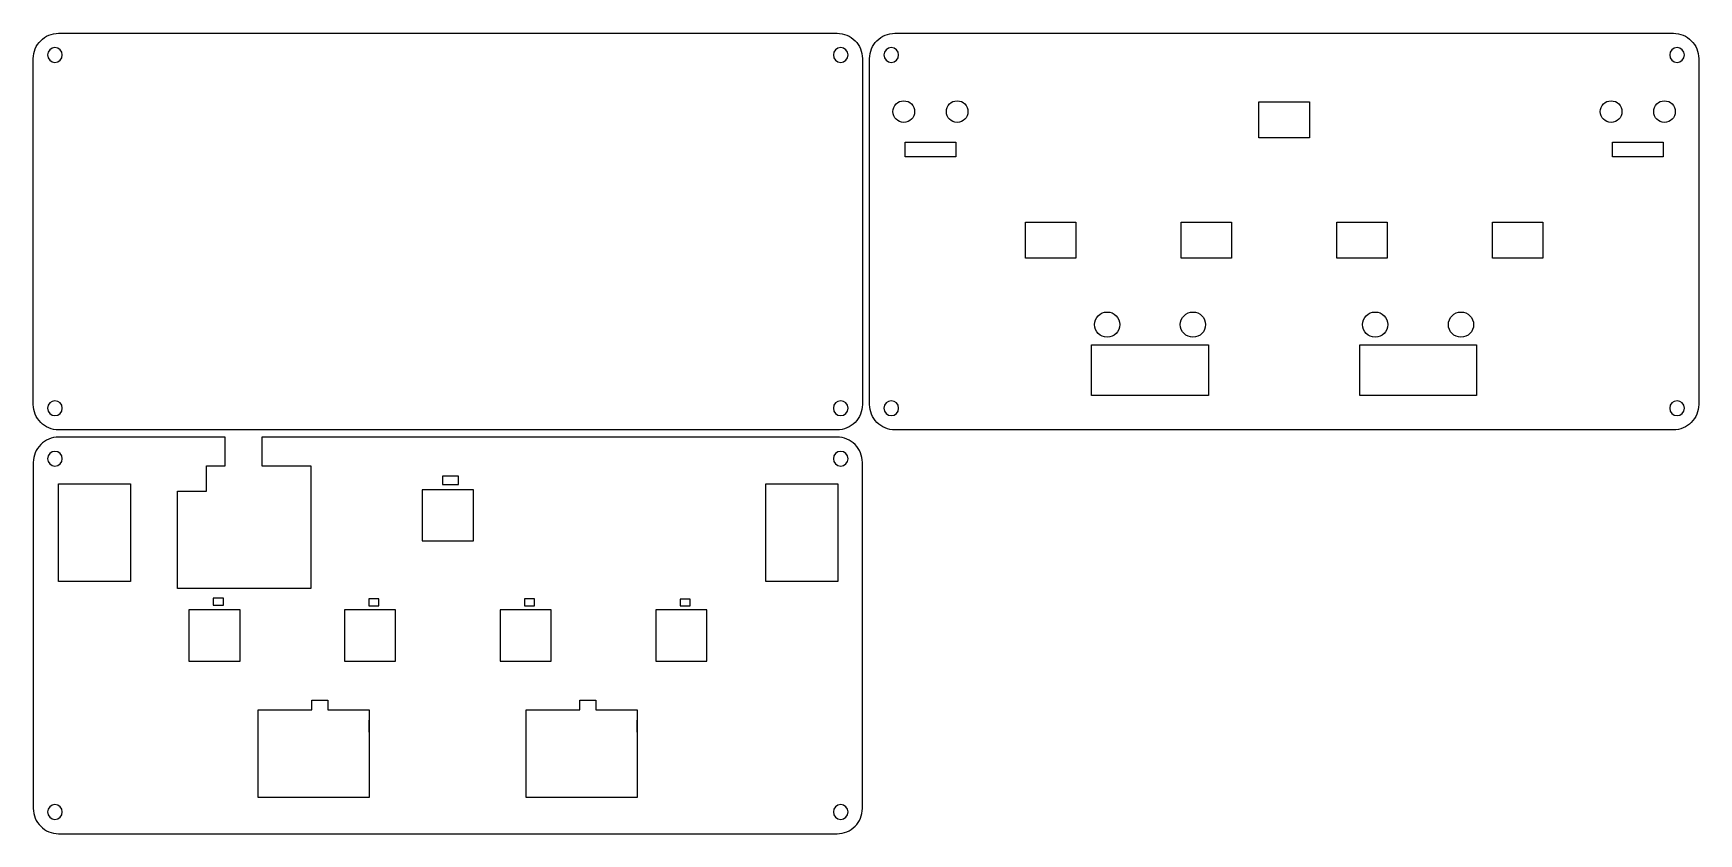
# Model space of a CAD drawing. Header units: millimetres. Extents: x 0 to 462, y -222 to 0.
import ezdxf

# ---------------------------------------------------------------- set-up
doc = ezdxf.new("R2010")
doc.units = ezdxf.units.MM
doc.layers.get('0').update_dxf_attribs({"linetype": 'CONTINUOUS'})

msp = doc.modelspace()

# ---------------------------------------------------------------- linework, layer by layer
for points in [[(7, 0), (223, 0, -0.414214), (230, -7), (230, -103, -0.414214), (223, -110), (7, -110, -0.414214), (0, -103), (0, -7, -0.414214)], [(239, 0), (455, 0, -0.414214), (462, -7), (462, -103, -0.414214), (455, -110), (239, -110, -0.414214), (232, -103), (232, -7, -0.414214)], [(3.95, -6, 1), (8.05, -6, 1)], [(221.95, -6, 1), (226.05, -6, 1)], [(235.95, -6, 1), (240.05, -6, 1)], [(453.95, -6, 1), (458.05, -6, 1)], [(3.95, -103.98, 1), (8.05, -103.98, 1)], [(221.95, -103.98, 1), (226.05, -103.98, 1)], [(235.95, -103.98, 1), (240.05, -103.98, 1)], [(453.95, -103.98, 1), (458.05, -103.98, 1)], [(63.4, -114.31), (63.4, -119.19), (63.4, -120), (77, -120), (77, -154), (40, -154), (40, -127), (48, -127), (48, -120), (53.18, -120), (53.18, -112), (7, -112, 0.414214), (0, -119), (0, -215, 0.414214), (7, -222), (223, -222, 0.414214), (230, -215), (230, -119, 0.414214), (223, -112), (63.4, -112)], [(3.95, -118, 1), (8.05, -118, 1)], [(221.95, -118, 1), (226.05, -118, 1)], [(3.95, -215.98, 1), (8.05, -215.98, 1)], [(221.95, -215.98, 1), (226.05, -215.98, 1)]]:
    msp.add_lwpolyline(points, format="xyb", close=True)
for points in [[(340, -19), (354, -19), (354, -29), (340, -29)], [(241.89, -32.22), (241.89, -30.22), (255.89, -30.22), (255.89, -34.22), (241.89, -34.22)], [(438.11, -32.22), (438.11, -30.22), (452.11, -30.22), (452.11, -34.22), (438.11, -34.22)], [(275.24, -52.34), (289.24, -52.34), (289.24, -62.34), (275.24, -62.34)], [(318.41, -52.34), (332.41, -52.34), (332.41, -62.34), (318.41, -62.34)], [(361.58, -52.34), (375.58, -52.34), (375.58, -62.34), (361.58, -62.34)], [(404.76, -52.34), (418.76, -52.34), (418.76, -62.34), (404.76, -62.34)], [(302.8, -86.44), (326, -86.44), (326, -100.45), (293.6, -100.45), (293.6, -86.44)], [(377.16, -86.44), (400.36, -86.44), (400.36, -100.45), (367.96, -100.45), (367.96, -86.44)], [(113.47, -125.15), (117.97, -125.15), (117.97, -122.85), (113.47, -122.85)], [(7, -125), (27, -125), (27, -152.01), (7, -152.01)], [(107.9, -140.81), (122.1, -140.81), (122.1, -126.61), (107.9, -126.61)], [(203.22, -125), (223.22, -125), (223.22, -152.01), (203.22, -152.01)], [(49.94, -158.57), (52.74, -158.57), (52.74, -156.67), (49.94, -156.67)], [(93.07, -158.79), (95.87, -158.79), (95.87, -156.89), (93.07, -156.89)], [(136.28, -158.79), (139.08, -158.79), (139.08, -156.89), (136.28, -156.89)], [(179.45, -158.81), (182.25, -158.81), (182.25, -156.91), (179.45, -156.91)], [(43.14, -174.15), (57.34, -174.15), (57.34, -159.95), (43.14, -159.95)], [(86.31, -174.15), (100.51, -174.15), (100.51, -159.95), (86.31, -159.95)], [(129.48, -174.15), (143.68, -174.15), (143.68, -159.95), (129.48, -159.95)], [(172.66, -174.15), (186.86, -174.15), (186.86, -159.95), (172.66, -159.95)], [(62.4, -192.8), (62.4, -187.63), (77.27, -187.63), (77.27, -185), (81.7, -185), (81.7, -187.63), (93.2, -187.63), (93.2, -193.8), (93.2, -190.52), (93.2, -209.08), (93.2, -212), (62.4, -212), (62.4, -208.15)], [(136.76, -192.8), (136.76, -187.63), (151.63, -187.63), (151.63, -185), (156.06, -185), (156.06, -187.63), (167.56, -187.63), (167.56, -193.8), (167.56, -190.52), (167.56, -209.08), (167.56, -212), (136.76, -212), (136.76, -208.15)]]:
    msp.add_lwpolyline(points, close=True)
for centre, radius in [((241.49, -21.72), 3), ((256.29, -21.72), 3), ((437.71, -21.72), 3), ((452.51, -21.72), 3), ((297.9, -80.8), 3.5), ((321.7, -80.8), 3.5), ((372.26, -80.8), 3.5), ((396.06, -80.8), 3.5)]:
    msp.add_circle(centre, radius)

doc.saveas('drawing.dxf')
